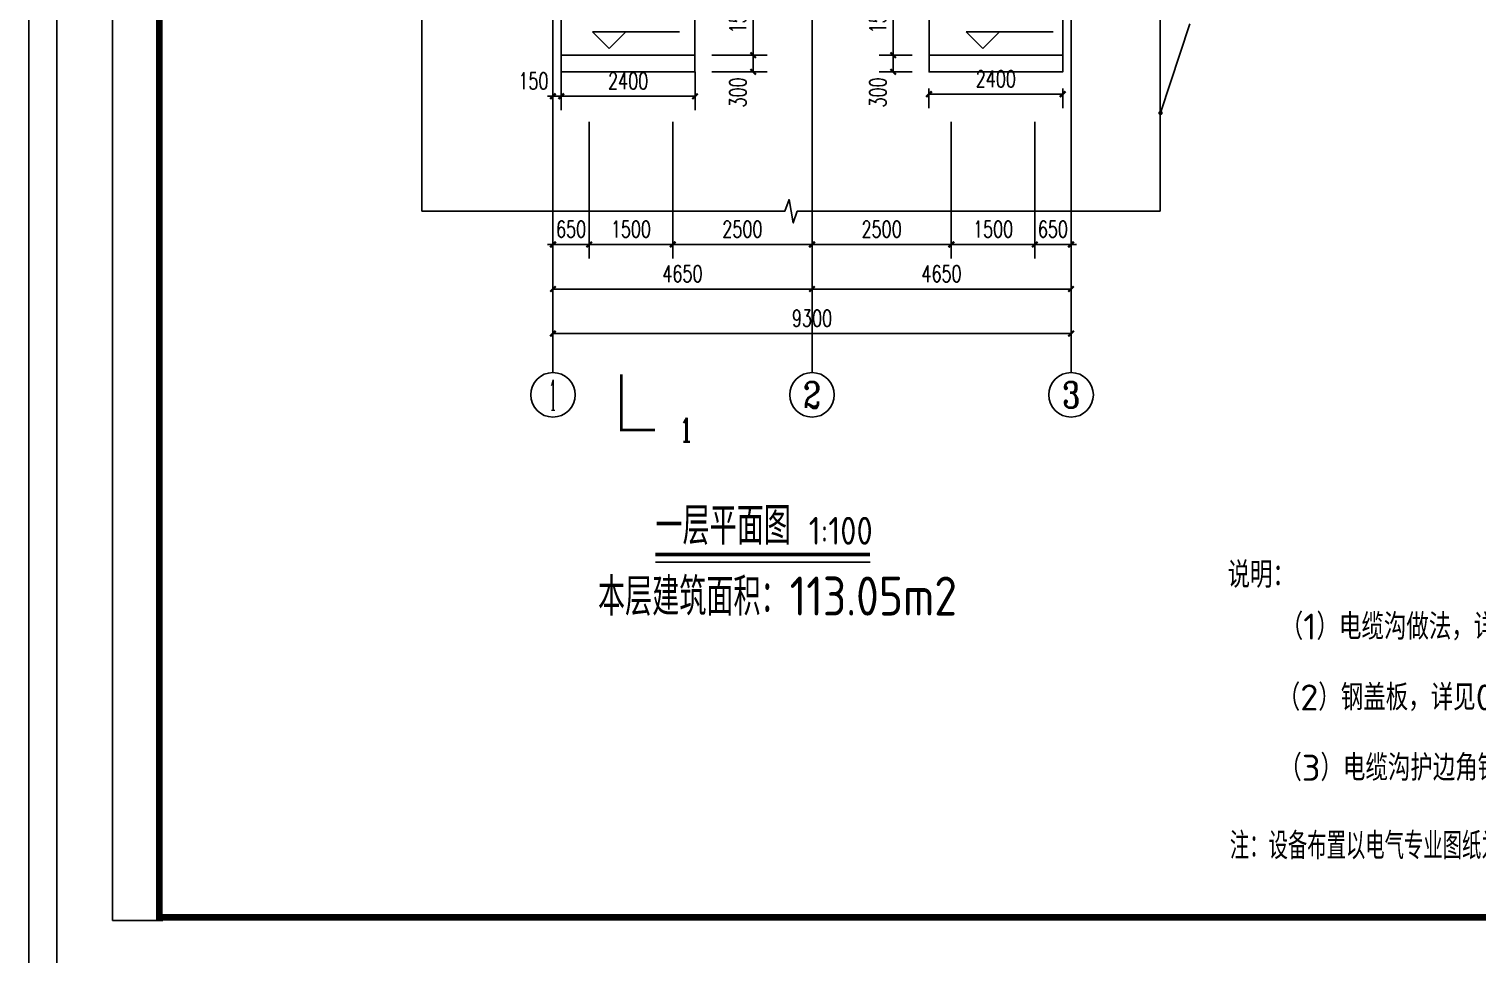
# Model space of a CAD drawing. Extents: x 17032 to 90126, y 10699 to 170399.
# Drawn here: x 29726 to 55720, y 54538 to 71152 of the extents above; entities that cross this region are included whole.
import ezdxf
from ezdxf.enums import TextEntityAlignment as Align

# ---------------------------------------------------------------- set-up
doc = ezdxf.new("R2010")
doc.units = 0
doc.header["$LTSCALE"] = 1000
doc.header["$MEASUREMENT"] = 0
for name, color, linetype in [('AXIS', 3, 'Continuous'), ('AXIS_TEXT', 7, 'Continuous'), ('C-SHET-TTLB', 11, 'Continuous'), ('DIM_ELEV', 3, 'Continuous'), ('DIM_LEAD', 3, 'Continuous'), ('DIM_SYMB', 3, 'Continuous'), ('DOTE', 1, 'Continuous'), ('IHY-room name-总-房间名称', 50, 'Continuous'), ('PUB_DIM', 3, 'Continuous'), ('PUB_TEXT', 7, 'Continuous'), ('STAIR', 2, 'Continuous')]:
    doc.layers.add(name, color=color, linetype=linetype)
doc.styles.add('_TCH_AXIS', font='COMPLEX', dxfattribs={"bigfont": 'GBCBIG'})
doc.styles.add('_TCH_DIM_T3', font='SIMPLEX', dxfattribs={"width": 0.705882, "bigfont": 'GBCBIG'})
doc.styles.add('_TCH_LABEL', font='COMPLEX', dxfattribs={"bigfont": 'GBCBIG'})
doc.styles.add('COMPLEX', font='COMPLEX', dxfattribs={"bigfont": 'AllInOneBig.shx'})
doc.styles.get("Standard").update_dxf_attribs({"font": 'gbenor.shx', "bigfont": 'gbcbig.shx'})
doc.styles.add('工程字', font='gbenor.shx', dxfattribs={"bigfont": 'gbcbig.shx'})
doc.dimstyles.new('_TCH_ARCH&&100', dxfattribs={"dimtxt": 297.5, "dimasz": 100, "dimexe": 250, "dimexo": 300, "dimgap": 126.25, "dimtad": 1, "dimdec": 0, "dimzin": 0, "dimdsep": 46, "dimtxsty": '_TCH_DIM_T3', "dimblk": 'ARCHTICK', "dimcen": 0.09, "dimclrt": 7, "dimazin": 2, "dimtfac": 1, "dimtdec": 0, "dimtix": 1, "dimtmove": 2, "dimatfit": 3, "dimfxl": 1, "dimtolj": 1, "dimtzin": 0, "dimarcsym": 0})

# ---------------------------------------------------------------- blocks, each defined once
blk = doc.blocks.new('tukuang')
at = {"layer": 'C-SHET-TTLB'}
for p in [(17002, 20480), (17902, -19640)]:
    blk.add_line(p, (17002, -19640), dxfattribs=at)
for points in [[(75902, 21920), (75902, -21080), (15502, -21080), (15502, 21920)], [(75402, 21420), (75402, -20580), (16002, -20580), (16002, 21420)]]:
    blk.add_lwpolyline(points, close=True, dxfattribs=at)
at = {"layer": 'C-SHET-TTLB', "const_width": 120}
blk.add_lwpolyline([(17842, 20420), (74402, 20420), (74402, -19580), (17842, -19580)], close=True, dxfattribs=at)
blk = doc.blocks.new('_ArchTick')
at = {"color": 0, "linetype": 'ByBlock', "const_width": 0.4}
blk.add_lwpolyline([(-0.5, -0.5), (0.5, 0.5)], dxfattribs=at)
blk = doc.blocks.new('*D85')
at = {"layer": 'AXIS', "color": 0, "lineweight": -2}
for p, q in [((39132, 69481), (39132, 67031)), ((39782, 69481), (39782, 67031)), ((39132, 67281), (39032, 67281)), ((39132, 67281), (39782, 67281)), ((39782, 67281), (39882, 67281))]:
    blk.add_line(p, q, dxfattribs=at)
at = {"layer": 'Defpoints', "color": 0}
for p in [(39132, 69781), (39782, 69781), (39782, 67281)]:
    blk.add_point(p, dxfattribs=at)
at = {"layer": 'AXIS', "color": 0, "lineweight": -2, "xscale": 100, "yscale": 100, "zscale": 100}
blk.add_blockref('_ArchTick', (39132, 67281), dxfattribs=at)
at = {"layer": 'AXIS', "color": 0, "lineweight": -2, "xscale": 100, "yscale": 100, "zscale": 100, "rotation": 180}
blk.add_blockref('_ArchTick', (39782, 67281), dxfattribs=at)
at = {"layer": 'AXIS', "color": 7, "insert": (39457, 67556), "char_height": 297.5, "attachment_point": 5, "style": '_TCH_DIM_T3'}
blk.add_mtext('\\A1;650', dxfattribs=at)
blk = doc.blocks.new('*D86')
at = {"layer": 'AXIS', "color": 0, "lineweight": -2}
for p, q in [((39782, 69481), (39782, 67031)), ((41282, 69481), (41282, 67031)), ((39782, 67281), (41282, 67281))]:
    blk.add_line(p, q, dxfattribs=at)
at = {"layer": 'Defpoints', "color": 0}
for p in [(39782, 69781), (41282, 69781), (41282, 67281)]:
    blk.add_point(p, dxfattribs=at)
at = {"layer": 'AXIS', "color": 0, "lineweight": -2, "xscale": 100, "yscale": 100, "zscale": 100, "rotation": 180}
blk.add_blockref('_ArchTick', (39782, 67281), dxfattribs=at)
at = {"layer": 'AXIS', "color": 0, "lineweight": -2, "xscale": 100, "yscale": 100, "zscale": 100}
blk.add_blockref('_ArchTick', (41282, 67281), dxfattribs=at)
at = {"layer": 'AXIS', "color": 7, "insert": (40532, 67556), "char_height": 297.5, "attachment_point": 5, "style": '_TCH_DIM_T3'}
blk.add_mtext('\\A1;1500', dxfattribs=at)
blk = doc.blocks.new('*D87')
at = {"layer": 'AXIS', "color": 0, "lineweight": -2}
for p, q in [((41282, 69481), (41282, 67031)), ((43782, 69481), (43782, 67031)), ((41282, 67281), (43782, 67281))]:
    blk.add_line(p, q, dxfattribs=at)
at = {"layer": 'Defpoints', "color": 0}
for p in [(41282, 69781), (43782, 69781), (43782, 67281)]:
    blk.add_point(p, dxfattribs=at)
at = {"layer": 'AXIS', "color": 0, "lineweight": -2, "xscale": 100, "yscale": 100, "zscale": 100, "rotation": 180}
blk.add_blockref('_ArchTick', (41282, 67281), dxfattribs=at)
at = {"layer": 'AXIS', "color": 0, "lineweight": -2, "xscale": 100, "yscale": 100, "zscale": 100}
blk.add_blockref('_ArchTick', (43782, 67281), dxfattribs=at)
at = {"layer": 'AXIS', "color": 7, "insert": (42532, 67556), "char_height": 297.5, "attachment_point": 5, "style": '_TCH_DIM_T3'}
blk.add_mtext('\\A1;2500', dxfattribs=at)
blk = doc.blocks.new('*D88')
at = {"layer": 'AXIS', "color": 0, "lineweight": -2}
for p, q in [((43782, 69481), (43782, 67031)), ((46282, 69481), (46282, 67031)), ((43782, 67281), (46282, 67281))]:
    blk.add_line(p, q, dxfattribs=at)
at = {"layer": 'Defpoints', "color": 0}
for p in [(43782, 69781), (46282, 69781), (46282, 67281)]:
    blk.add_point(p, dxfattribs=at)
at = {"layer": 'AXIS', "color": 0, "lineweight": -2, "xscale": 100, "yscale": 100, "zscale": 100, "rotation": 180}
blk.add_blockref('_ArchTick', (43782, 67281), dxfattribs=at)
at = {"layer": 'AXIS', "color": 0, "lineweight": -2, "xscale": 100, "yscale": 100, "zscale": 100}
blk.add_blockref('_ArchTick', (46282, 67281), dxfattribs=at)
at = {"layer": 'AXIS', "color": 7, "insert": (45032, 67556), "char_height": 297.5, "attachment_point": 5, "style": '_TCH_DIM_T3'}
blk.add_mtext('\\A1;2500', dxfattribs=at)
blk = doc.blocks.new('*D89')
at = {"layer": 'AXIS', "color": 0, "lineweight": -2}
for p, q in [((46282, 69481), (46282, 67031)), ((47782, 69481), (47782, 67031)), ((46282, 67281), (47782, 67281))]:
    blk.add_line(p, q, dxfattribs=at)
at = {"layer": 'Defpoints', "color": 0}
for p in [(46282, 69781), (47782, 69781), (47782, 67281)]:
    blk.add_point(p, dxfattribs=at)
at = {"layer": 'AXIS', "color": 0, "lineweight": -2, "xscale": 100, "yscale": 100, "zscale": 100, "rotation": 180}
blk.add_blockref('_ArchTick', (46282, 67281), dxfattribs=at)
at = {"layer": 'AXIS', "color": 0, "lineweight": -2, "xscale": 100, "yscale": 100, "zscale": 100}
blk.add_blockref('_ArchTick', (47782, 67281), dxfattribs=at)
at = {"layer": 'AXIS', "color": 7, "insert": (47032, 67556), "char_height": 297.5, "attachment_point": 5, "style": '_TCH_DIM_T3'}
blk.add_mtext('\\A1;1500', dxfattribs=at)
blk = doc.blocks.new('*D90')
at = {"layer": 'AXIS', "color": 0, "lineweight": -2}
for p, q in [((47782, 69481), (47782, 67031)), ((48432, 69481), (48432, 67031)), ((47782, 67281), (47682, 67281)), ((47782, 67281), (48432, 67281)), ((48432, 67281), (48532, 67281))]:
    blk.add_line(p, q, dxfattribs=at)
at = {"layer": 'Defpoints', "color": 0}
for p in [(47782, 69781), (48432, 69781), (48432, 67281)]:
    blk.add_point(p, dxfattribs=at)
at = {"layer": 'AXIS', "color": 0, "lineweight": -2, "xscale": 100, "yscale": 100, "zscale": 100}
blk.add_blockref('_ArchTick', (47782, 67281), dxfattribs=at)
at = {"layer": 'AXIS', "color": 0, "lineweight": -2, "xscale": 100, "yscale": 100, "zscale": 100, "rotation": 180}
blk.add_blockref('_ArchTick', (48432, 67281), dxfattribs=at)
at = {"layer": 'AXIS', "color": 7, "insert": (48107, 67556), "char_height": 297.5, "attachment_point": 5, "style": '_TCH_DIM_T3'}
blk.add_mtext('\\A1;650', dxfattribs=at)
blk = doc.blocks.new('*D100')
at = {"layer": 'AXIS', "color": 0, "lineweight": -2}
for p, q in [((39132, 68681), (39132, 66231)), ((43782, 68681), (43782, 66231)), ((39132, 66481), (43782, 66481))]:
    blk.add_line(p, q, dxfattribs=at)
at = {"layer": 'Defpoints', "color": 0}
for p in [(39132, 68981), (43782, 68981), (43782, 66481)]:
    blk.add_point(p, dxfattribs=at)
at = {"layer": 'AXIS', "color": 0, "lineweight": -2, "xscale": 100, "yscale": 100, "zscale": 100, "rotation": 180}
blk.add_blockref('_ArchTick', (39132, 66481), dxfattribs=at)
at = {"layer": 'AXIS', "color": 0, "lineweight": -2, "xscale": 100, "yscale": 100, "zscale": 100}
blk.add_blockref('_ArchTick', (43782, 66481), dxfattribs=at)
at = {"layer": 'AXIS', "color": 7, "insert": (41457, 66756), "char_height": 297.5, "attachment_point": 5, "style": '_TCH_DIM_T3'}
blk.add_mtext('\\A1;4650', dxfattribs=at)
blk = doc.blocks.new('*D101')
at = {"layer": 'AXIS', "color": 0, "lineweight": -2}
for p, q in [((43782, 68681), (43782, 66231)), ((48432, 68681), (48432, 66231)), ((43782, 66481), (48432, 66481))]:
    blk.add_line(p, q, dxfattribs=at)
at = {"layer": 'Defpoints', "color": 0}
for p in [(43782, 68981), (48432, 68981), (48432, 66481)]:
    blk.add_point(p, dxfattribs=at)
at = {"layer": 'AXIS', "color": 0, "lineweight": -2, "xscale": 100, "yscale": 100, "zscale": 100, "rotation": 180}
blk.add_blockref('_ArchTick', (43782, 66481), dxfattribs=at)
at = {"layer": 'AXIS', "color": 0, "lineweight": -2, "xscale": 100, "yscale": 100, "zscale": 100}
blk.add_blockref('_ArchTick', (48432, 66481), dxfattribs=at)
at = {"layer": 'AXIS', "color": 7, "insert": (46107, 66756), "char_height": 297.5, "attachment_point": 5, "style": '_TCH_DIM_T3'}
blk.add_mtext('\\A1;4650', dxfattribs=at)
blk = doc.blocks.new('*D102')
at = {"layer": 'AXIS', "color": 0, "lineweight": -2}
for p, q in [((39132, 68681), (39132, 65431)), ((48432, 68681), (48432, 65431)), ((39132, 65681), (48432, 65681))]:
    blk.add_line(p, q, dxfattribs=at)
at = {"layer": 'Defpoints', "color": 0}
for p in [(39132, 68981), (48432, 68981), (48432, 65681)]:
    blk.add_point(p, dxfattribs=at)
at = {"layer": 'AXIS', "color": 0, "lineweight": -2, "xscale": 100, "yscale": 100, "zscale": 100, "rotation": 180}
blk.add_blockref('_ArchTick', (39132, 65681), dxfattribs=at)
at = {"layer": 'AXIS', "color": 0, "lineweight": -2, "xscale": 100, "yscale": 100, "zscale": 100}
blk.add_blockref('_ArchTick', (48432, 65681), dxfattribs=at)
at = {"layer": 'AXIS', "color": 7, "insert": (43782, 65956), "char_height": 297.5, "attachment_point": 5, "style": '_TCH_DIM_T3'}
blk.add_mtext('\\A1;9300', dxfattribs=at)
blk = doc.blocks.new('*D117')
at = {"layer": 'Defpoints', "color": 0}
for p in [(45882, 70381), (48282, 70381), (48282, 69980)]:
    blk.add_point(p, dxfattribs=at)
at = {"layer": 'PUB_DIM', "color": 0, "lineweight": -2}
for p, q in [((45882, 70081), (45882, 69730)), ((45882, 69980), (48282, 69980)), ((48282, 70081), (48282, 69730))]:
    blk.add_line(p, q, dxfattribs=at)
at = {"layer": 'PUB_DIM', "color": 0, "lineweight": -2, "xscale": 100, "yscale": 100, "zscale": 100, "rotation": 180}
blk.add_blockref('_ArchTick', (45882, 69980), dxfattribs=at)
at = {"layer": 'PUB_DIM', "color": 0, "lineweight": -2, "xscale": 100, "yscale": 100, "zscale": 100}
blk.add_blockref('_ArchTick', (48282, 69980), dxfattribs=at)
at = {"layer": 'PUB_DIM', "color": 7, "insert": (47082, 70255), "char_height": 297.5, "attachment_point": 5, "style": '_TCH_DIM_T3'}
blk.add_mtext('\\A1;2400', dxfattribs=at)
blk = doc.blocks.new('*D118')
at = {"layer": 'Defpoints', "color": 0}
for p in [(39132, 70681), (39282, 70681), (39282, 69943)]:
    blk.add_point(p, dxfattribs=at)
at = {"layer": 'PUB_DIM', "color": 0, "lineweight": -2}
for p, q in [((39132, 70381), (39132, 69693)), ((39282, 70381), (39282, 69693)), ((39132, 69943), (39032, 69943)), ((39132, 69943), (39282, 69943)), ((39282, 69943), (39382, 69943))]:
    blk.add_line(p, q, dxfattribs=at)
at = {"layer": 'PUB_DIM', "color": 0, "lineweight": -2, "xscale": 100, "yscale": 100, "zscale": 100}
blk.add_blockref('_ArchTick', (39132, 69943), dxfattribs=at)
at = {"layer": 'PUB_DIM', "color": 0, "lineweight": -2, "xscale": 100, "yscale": 100, "zscale": 100, "rotation": 180}
blk.add_blockref('_ArchTick', (39282, 69943), dxfattribs=at)
at = {"layer": 'PUB_DIM', "color": 7, "insert": (38782, 70218), "char_height": 297.5, "attachment_point": 5, "style": '_TCH_DIM_T3'}
blk.add_mtext('\\A1;150', dxfattribs=at)
blk = doc.blocks.new('*D119')
at = {"layer": 'Defpoints', "color": 0}
for p in [(39282, 70681), (41682, 70681), (41682, 69943)]:
    blk.add_point(p, dxfattribs=at)
at = {"layer": 'PUB_DIM', "color": 0, "lineweight": -2}
for p, q in [((39282, 70381), (39282, 69693)), ((41682, 70381), (41682, 69693)), ((39282, 69943), (41682, 69943))]:
    blk.add_line(p, q, dxfattribs=at)
at = {"layer": 'PUB_DIM', "color": 0, "lineweight": -2, "xscale": 100, "yscale": 100, "zscale": 100, "rotation": 180}
blk.add_blockref('_ArchTick', (39282, 69943), dxfattribs=at)
at = {"layer": 'PUB_DIM', "color": 0, "lineweight": -2, "xscale": 100, "yscale": 100, "zscale": 100}
blk.add_blockref('_ArchTick', (41682, 69943), dxfattribs=at)
at = {"layer": 'PUB_DIM', "color": 7, "insert": (40482, 70218), "char_height": 297.5, "attachment_point": 5, "style": '_TCH_DIM_T3'}
blk.add_mtext('\\A1;2400', dxfattribs=at)
blk = doc.blocks.new('*D120')
at = {"layer": 'Defpoints', "color": 0}
for p in [(45239, 70681), (45882, 70681), (45882, 70381)]:
    blk.add_point(p, dxfattribs=at)
at = {"layer": 'PUB_DIM', "color": 0, "lineweight": -2}
for p, q in [((45582, 70681), (44989, 70681)), ((45239, 70381), (45239, 70681)), ((45582, 70381), (44989, 70381))]:
    blk.add_line(p, q, dxfattribs=at)
at = {"layer": 'PUB_DIM', "color": 0, "lineweight": -2, "xscale": 100, "yscale": 100, "zscale": 100}
for p, rotation in [((45239, 70681), 90), ((45239, 70381), 270)]:
    blk.add_blockref('_ArchTick', p, dxfattribs=dict(at, rotation=rotation))
at = {"layer": 'PUB_DIM', "color": 7, "insert": (44964, 70011), "char_height": 297.5, "attachment_point": 5, "rotation": 90, "style": '_TCH_DIM_T3'}
blk.add_mtext('\\A1;300', dxfattribs=at)
blk = doc.blocks.new('*D121')
at = {"layer": 'Defpoints', "color": 0}
for p in [(45239, 72181), (45882, 72181), (45882, 70681)]:
    blk.add_point(p, dxfattribs=at)
at = {"layer": 'PUB_DIM', "color": 0, "lineweight": -2}
for p, q in [((45582, 72181), (44989, 72181)), ((45239, 70681), (45239, 72181)), ((45582, 70681), (44989, 70681))]:
    blk.add_line(p, q, dxfattribs=at)
at = {"layer": 'PUB_DIM', "color": 0, "lineweight": -2, "xscale": 100, "yscale": 100, "zscale": 100}
for p, rotation in [((45239, 72181), 90), ((45239, 70681), 270)]:
    blk.add_blockref('_ArchTick', p, dxfattribs=dict(at, rotation=rotation))
at = {"layer": 'PUB_DIM', "color": 7, "insert": (44964, 71431), "char_height": 297.5, "attachment_point": 5, "rotation": 90, "style": '_TCH_DIM_T3'}
blk.add_mtext('\\A1;1500', dxfattribs=at)
blk = doc.blocks.new('*D122')
at = {"layer": 'Defpoints', "color": 0}
for p in [(41682, 70681), (42726, 70681), (41682, 70381)]:
    blk.add_point(p, dxfattribs=at)
at = {"layer": 'PUB_DIM', "color": 0, "lineweight": -2}
for p, q in [((41982, 70681), (42976, 70681)), ((42726, 70381), (42726, 70681)), ((41982, 70381), (42976, 70381))]:
    blk.add_line(p, q, dxfattribs=at)
at = {"layer": 'PUB_DIM', "color": 0, "lineweight": -2, "xscale": 100, "yscale": 100, "zscale": 100}
for p, rotation in [((42726, 70681), 90), ((42726, 70381), 270)]:
    blk.add_blockref('_ArchTick', p, dxfattribs=dict(at, rotation=rotation))
at = {"layer": 'PUB_DIM', "color": 7, "insert": (42451, 70011), "char_height": 297.5, "attachment_point": 5, "rotation": 90, "style": '_TCH_DIM_T3'}
blk.add_mtext('\\A1;300', dxfattribs=at)
blk = doc.blocks.new('*D123')
at = {"layer": 'Defpoints', "color": 0}
for p in [(41682, 72181), (42726, 72181), (41682, 70681)]:
    blk.add_point(p, dxfattribs=at)
at = {"layer": 'PUB_DIM', "color": 0, "lineweight": -2}
for p, q in [((41982, 72181), (42976, 72181)), ((42726, 70681), (42726, 72181)), ((41982, 70681), (42976, 70681))]:
    blk.add_line(p, q, dxfattribs=at)
at = {"layer": 'PUB_DIM', "color": 0, "lineweight": -2, "xscale": 100, "yscale": 100, "zscale": 100}
for p, rotation in [((42726, 72181), 90), ((42726, 70681), 270)]:
    blk.add_blockref('_ArchTick', p, dxfattribs=dict(at, rotation=rotation))
at = {"layer": 'PUB_DIM', "color": 7, "insert": (42451, 71431), "char_height": 297.5, "attachment_point": 5, "rotation": 90, "style": '_TCH_DIM_T3'}
blk.add_mtext('\\A1;1500', dxfattribs=at)
blk = doc.blocks.new('_AXISO')
blk.add_circle((0, 0), 0.5)
at = {"layer": 'AXIS_TEXT', "style": 'COMPLEX', "width": 1.041667}
blk.add_attdef('A', text='', height=0.56, dxfattribs=at).set_placement((-0.25, -0.28), (0.25, -0.28), align=Align.FIT)

msp = doc.modelspace()

# ---------------------------------------------------------------- linework, layer by layer
at = {"layer": 'AXIS', "color": 3}
for p, q in [((39132.1, 68980.8), (39132.1, 64980.8)), ((43782.1, 68980.8), (43782.1, 64980.8)), ((48432.1, 68980.8), (48432.1, 64980.8))]:
    msp.add_line(p, q, dxfattribs=at)
at = {"layer": 'DIM_ELEV'}
for p, q in [((40140.9, 70799.3), (39840.9, 71099.3)), ((39840.9, 71099.3), (41405.9, 71099.3)), ((40140.9, 70799.3), (40440.9, 71099.3)), ((46848.4, 70799.3), (46548.4, 71099.3)), ((46548.4, 71099.3), (48113.4, 71099.3)), ((46848.4, 70799.3), (47148.4, 71099.3))]:
    msp.add_line(p, q, dxfattribs=at)
at = {"layer": 'DIM_LEAD'}
msp.add_line((50038.3, 69643.3), (50564.2, 71244.1), dxfattribs=at)
at = {"layer": 'DIM_LEAD', "const_width": 40}
msp.add_lwpolyline([(50032.1, 69624.3, 1), (50044.6, 69662.3, 1)], format="xyb", close=True, dxfattribs=at)
at = {"layer": 'DIM_SYMB'}
for points in [[(36779.6, 86242.3), (36779.6, 77172.7), (36989.6, 77096.3), (36569.6, 77022.2), (36779.6, 76947.7), (36779.6, 67878.1)], [(36779.6, 67878.1), (43293.4, 67878.1), (43369.8, 68088.1), (43443.9, 67668.1), (43518.4, 67878.1), (50032.1, 67878.1)], [(40972.7, 61572.9), (44823.9, 61572.9)]]:
    msp.add_lwpolyline(points, dxfattribs=at)
for points, const_width in [([(40960.9, 63947.7), (40360.9, 63947.7), (40360.9, 64947.7)], 50), ([(40972.7, 61712.9), (44823.9, 61712.9)], 70)]:
    msp.add_lwpolyline(points, dxfattribs=dict(at, const_width=const_width))
at = {"layer": 'DOTE'}
for p, q in [((39132.1, 68980.8), (39132.1, 85772.1)), ((43782.1, 85772.1), (43782.1, 68980.8)), ((48432.1, 85772.1), (48432.1, 68980.8))]:
    msp.add_line(p, q, dxfattribs=at)
at = {"layer": 'STAIR'}
msp.add_line((50032.1, 84080.8), (50032.1, 67878.1), dxfattribs=at)
for points in [[(39281.7, 72180.8), (39281.7, 70680.8), (41681.7, 70680.8), (41681.7, 72180.8)], [(48282.4, 72180.8), (48282.4, 70680.8), (45882.4, 70680.8), (45882.4, 72180.8)], [(41681.7, 70680.8), (41681.7, 70380.8), (39381.7, 70380.8), (39281.7, 70380.8), (39281.7, 70680.8)], [(45882.4, 70680.8), (45882.4, 70380.8), (48182.4, 70380.8), (48282.4, 70380.8), (48282.4, 70680.8)]]:
    msp.add_lwpolyline(points, dxfattribs=at)

# ---------------------------------------------------------------- block references
at = {"layer": 'AXIS', "color": 3}
ref = msp.add_blockref('_AXISO', (39132.1, 64580.8), dxfattribs=dict(at, xscale=800, yscale=800, zscale=800))
ref.add_attrib('A', '1', dxfattribs={"layer": 'AXIS_TEXT', "color": 3, "height": 544.8, "style": '_TCH_AXIS', "width": 0.555556}).set_placement((39067.2, 64308.4), (39196.9, 64308.4), align=Align.FIT)
ref = msp.add_blockref('_AXISO', (43782.1, 64580.8), dxfattribs=dict(at, xscale=800, yscale=800, zscale=800))
ref.add_attrib('A', '2', dxfattribs={"layer": 'AXIS_TEXT', "color": 3, "height": 465.9, "style": '_TCH_AXIS'}).set_placement((43626.8, 64347.8), (43937.4, 64347.8), align=Align.FIT)
ref = msp.add_blockref('_AXISO', (48432.1, 64580.8), dxfattribs=dict(at, xscale=800, yscale=800, zscale=800))
ref.add_attrib('A', '3', dxfattribs={"layer": 'AXIS_TEXT', "color": 3, "height": 465.9, "style": '_TCH_AXIS'}).set_placement((48276.8, 64347.8), (48587.4, 64347.8), align=Align.FIT)
at = {"layer": 'C-SHET-TTLB'}
msp.add_blockref('tukuang', (14224.3, 74778.3), dxfattribs=at)

# ---------------------------------------------------------------- texts
at = {"layer": 'IHY-room name-总-房间名称', "color": 7, "style": '工程字', "width": 1.2}
for s, height, p in [('说明：', 466.67, (51846.2, 61349.4)), ('（1）电缆沟做法，详见02J331', 466.667, (55257.7, 60418.2)), ('（2）钢盖板，详见07J912-1', 466.667, (55132.7, 59146.7)), ('（3）电缆沟护边角钢，详见07J912-1', 466.667, (55972.7, 57883.7))]:
    msp.add_text(s, height=height, dxfattribs=at).set_placement(p, align=Align.MIDDLE_CENTER)
at = {"layer": 'PUB_TEXT', "style": '_TCH_LABEL', "width": 0.705882}
msp.add_text('1', height=425, dxfattribs=at).set_placement((41396.6, 63735.2))
at = {"layer": 'PUB_TEXT'}
for s, height, p in [('一层平面图', 675.18, (40972.7, 61890.1)), ('1:100', 500, (43723.6, 61890.1)), ('本层建筑面积：', 675.18, (39940.6, 60617.2)), ('113.05m2', 700, (43381, 60617.2))]:
    msp.add_text(s, height=height, dxfattribs=at).set_placement(p)
at = {"layer": 'PUB_TEXT', "color": 7}
msp.add_text('注：设备布置以电气专业图纸为准。', height=482.27, dxfattribs=at).set_placement((51282.7, 56240.9))

# ---------------------------------------------------------------- dimensions: what is measured, and where the dimension line sits
at = {"layer": 'AXIS', "color": 3}
for p1, p2, distance, picture, middle in [((39132.1, 69780.8), (39782.1, 69780.8), -2500, '*D85', (39457.1, 67555.8)), ((39782.1, 69780.8), (41282.1, 69780.8), -2500, '*D86', (40532.1, 67555.8)), ((41282.1, 69780.8), (43782.1, 69780.8), -2500, '*D87', (42532.1, 67555.8)), ((43782.1, 69780.8), (46282.1, 69780.8), -2500, '*D88', (45032.1, 67555.8)), ((46282.1, 69780.8), (47782.1, 69780.8), -2500, '*D89', (47032.1, 67555.8)), ((47782.1, 69780.8), (48432.1, 69780.8), -2500, '*D90', (48107.1, 67555.8)), ((39132.1, 68980.8), (43782.1, 68980.8), -2500, '*D100', (41457.1, 66755.8)), ((39132.1, 68980.8), (48432.1, 68980.8), -3300, '*D102', (43782.1, 65955.8)), ((43782.1, 68980.8), (48432.1, 68980.8), -2500, '*D101', (46107.1, 66755.8))]:
    dim = msp.add_aligned_dim(p1=p1, p2=p2, distance=distance, dimstyle='_TCH_ARCH&&100', dxfattribs=at)
    dim.commit()
    dim.dimension.update_dxf_attribs({"geometry": picture, "text_midpoint": middle})
at = {"layer": 'PUB_DIM', "color": 6}
for p1, p2, distance, picture, middle in [((41681.7, 70680.8), (41681.7, 72180.8), -1044.5, '*D123', (42451.2, 71430.8)), ((45882.4, 70680.8), (45882.4, 72180.8), 643.4, '*D121', (44964, 71430.8)), ((39281.7, 70680.8), (41681.7, 70680.8), -738.3, '*D119', (40481.7, 70217.5)), ((45882.4, 70380.8), (48282.4, 70380.8), -401.1, '*D117', (47082.4, 70254.6))]:
    dim = msp.add_aligned_dim(p1=p1, p2=p2, distance=distance, dimstyle='_TCH_ARCH&&100', dxfattribs=at)
    dim.commit()
    dim.dimension.update_dxf_attribs({"geometry": picture, "text_midpoint": middle})
for base, p1, p2, angle, picture, middle in [((42726.2, 70680.8), (41681.7, 70380.8), (41681.7, 70680.8), 90, '*D122', (42451.2, 70010.8)), ((45239, 70680.8), (45882.4, 70380.8), (45882.4, 70680.8), 90, '*D120', (44964, 70010.8)), ((39281.7, 69942.5), (39132.1, 70680.8), (39281.7, 70680.8), 360, '*D118', (38782.1, 70217.5))]:
    dim = msp.add_linear_dim(base=base, p1=p1, p2=p2, angle=angle, dimstyle='_TCH_ARCH&&100', dxfattribs=at)
    dim.commit()
    dim.dimension.update_dxf_attribs({"geometry": picture, "text_midpoint": middle, "dimtype": 129})

doc.saveas('drawing.dxf')
